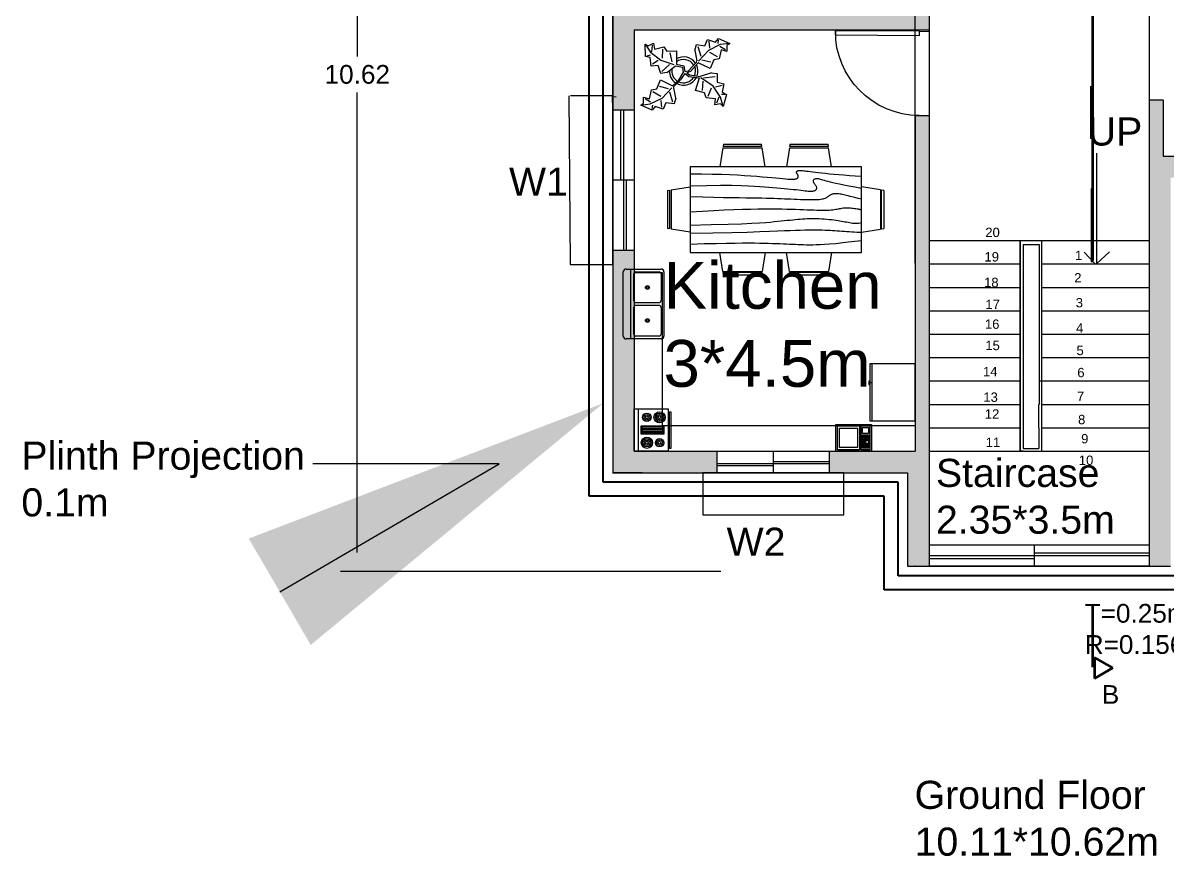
# Model space of a CAD drawing. Header units: metres. Extents: x 1887 to 3798, y 1851 to 3726.
# Drawn here: x 1887.36 to 1899.58, y 1851.13 to 1860.03 of the extents above; entities that cross this region are included whole.
import ezdxf
from ezdxf import colors
from ezdxf.entities.mleader import LeaderData, LeaderLine
from ezdxf.math import Vec2, Vec3

# ---------------------------------------------------------------- set-up
doc = ezdxf.new("R2010")
doc.units = ezdxf.units.M
doc.header["$LTSCALE"] = 0.6
doc.linetypes.add('HIDDENX2', pattern=[19.05, 12.7, -6.35])
doc.layers.get('0').update_dxf_attribs({"color": 252})
doc.layers.get('defpoints').update_dxf_attribs({"color": 9})
doc.layers.add('chajja', color=3, linetype='Continuous')
doc.layers.add('furniture', color=1, linetype='Continuous')
for name, color, linetype, plot in [('dim', 21, 'Continuous', False), ('door', 4, 'Continuous', False), ('hatch', 255, 'Continuous', False), ('stairs', 80, 'Continuous', False), ('text', 2, 'Continuous', False), ('wall', 7, 'Continuous', False), ('window', 240, 'Continuous', False)]:
    doc.layers.add(name, color=color, linetype=linetype, plot=plot)
doc.styles.get("Standard").update_dxf_attribs({"font": 'arial.ttf'})
doc.dimstyles.get("Standard").update_dxf_attribs({"dimtxt": 0.2, "dimasz": 0.2, "dimexe": 0.18, "dimexo": 0.0625, "dimgap": 0.09, "dimtad": 0, "dimtih": 1, "dimtoh": 1, "dimdsep": 46, "dimtxsty": 'Standard', "dimcen": 0.09, "dimadec": 0, "dimazin": 0, "dimtfac": 1, "dimtofl": 0, "dimtmove": 0, "dimatfit": 3, "dimfxl": 1, "dimtolj": 1, "dimtzin": 0, "dimarcsym": 0})

# ---------------------------------------------------------------- blocks, each defined once
blk = doc.blocks.new('*U3')
for p, q in [((0, 0), (0, -100)), ((900, 0), (900, -100))]:
    blk.add_line(p, q)
blk.add_lwpolyline([(0, 0), (0, 900), (43.75, 900), (43.75, 0)], close=True)
blk.add_arc((0, 0), 900, 0, 90)
blk = doc.blocks.new('window1.2m')
at = {"layer": 'window'}
for p, q in [((-0.6, 0.202), (-0.6, -0.028)), ((0, 0.202), (0, -0.028)), ((0.6, 0.202), (0.6, -0.028)), ((-0.6, 0.075), (0.6, 0.075)), ((-0.6, 0.055), (0, 0.055)), ((0, 0.095), (0.6, 0.095))]:
    blk.add_line(p, q, dxfattribs=at)
blk = doc.blocks.new('window1.5m')
at = {"layer": 'window'}
for p, q in [((-0.115, 0.75), (0.115, 0.75)), ((-0.03, 0.75), (-0.03, 0)), ((0, 0.75), (0, -0.75)), ((-0.115, 0), (0.115, 0)), ((0.03, 0), (0.03, -0.75)), ((-0.115, -0.75), (0.115, -0.75))]:
    blk.add_line(p, q, dxfattribs=at)
blk = doc.blocks.new('*D9')
at = {"layer": 'defpoints', "color": 0, "linetype": 'HIDDENX2', "transparency": 16777216}
for p in [(1890.931, 1864.783), (1894.081, 1864.783), (1894.876, 1854.168)]:
    blk.add_point(p, dxfattribs=at)
at = {"layer": 'dim', "color": 0, "linetype": 'HIDDENX2', "lineweight": -2, "transparency": 16777216}
for p, q in [((1894.019, 1864.783), (1890.751, 1864.783)), ((1890.931, 1864.583), (1890.931, 1859.668)), ((1890.931, 1854.368), (1890.931, 1859.284)), ((1894.813, 1854.168), (1890.751, 1854.168))]:
    blk.add_line(p, q, dxfattribs=at)
at = {"layer": 'dim', "color": 0, "linetype": 'HIDDENX2', "transparency": 16777216}
for points in [[(1890.898, 1864.583), (1890.965, 1864.583), (1890.931, 1864.783)], [(1890.898, 1854.368), (1890.965, 1854.368), (1890.931, 1854.168)]]:
    blk.add_solid(points, dxfattribs=at)
at = {"layer": 'dim', "color": 0, "linetype": 'HIDDENX2', "transparency": 16777216, "insert": (1890.931, 1859.476), "char_height": 0.2, "attachment_point": 5}
blk.add_mtext('\\A1;10.62', dxfattribs=at)
blk = doc.blocks.new('Refrigerator-2 door - 36 in top')
for p, q in [((0, -26.999999), (36, -26.999999)), ((11, -27.999999), (11, -28.999999)), ((12, -26.999999), (12, -28.999999)), ((13, -28.999999), (13, -27.999999)), ((11, -28.999999), (13, -28.999999))]:
    blk.add_line(p, q)
blk.add_lwpolyline([(0, -27.999999), (0, 0), (36, 0), (36, -27.999999)], close=True)
blk = doc.blocks.new('Sink-double - 36 in top')
for p, q in [((-18, -4), (18, -4)), ((-0.75, -18.5), (-0.75, -6.5)), ((0.75, -6.5), (0.75, -18.5))]:
    blk.add_line(p, q)
for points in [[(-16.5, 0), (16.5, 0)], [(-18, -19.5), (-18, -1.5)], [(-15.5, -5.5), (-1.75, -5.5)], [(1.75, -5.5), (15.5, -5.5)], [(18, -1.5), (18, -19.5)], [(-16.5, -18.5), (-16.5, -6.5)], [(16.5, -6.5), (16.5, -18.5)], [(16.5, -21), (-16.5, -21)], [(-1.75, -19.5), (-15.5, -19.5)], [(15.5, -19.5), (1.75, -19.5)]]:
    blk.add_lwpolyline(points)
for centre, radius in [((-8.5, -12.5), 1), ((8.5, -12.5), 1), ((-8.5, -12.5), 0.5), ((8.5, -12.5), 0.5)]:
    blk.add_circle(centre, radius)
for centre, radius, start, end in [((-16.5, -1.5), 1.5, 90, 180), ((16.5, -1.5), 1.5, 0, 90), ((-15.5, -6.5), 1, 90, 180), ((-1.75, -6.5), 1, 0, 90), ((1.75, -6.5), 1, 90, 180), ((15.5, -6.5), 1, 0, 90), ((-16.5, -19.5), 1.5, 180, 270), ((-15.5, -18.5), 1, 180, 270), ((-1.75, -18.5), 1, 270, 0), ((1.75, -18.5), 1, 180, 270), ((15.5, -18.5), 1, 270, 0), ((16.5, -19.5), 1.5, 270, 0)]:
    blk.add_arc(centre, radius, start, end)
blk = doc.blocks.new('Microwave')
for p, q in [((18, 10), (22, 10)), ((22, 9), (18, 9)), ((18, 8), (22, 8)), ((19, 7), (19, 11)), ((20, 11), (20, 7)), ((21, 7), (21, 11)), ((22, 7), (18, 7)), ((20, 6), (18, 6)), ((19, 6), (19, 7)), ((20, 7), (20, 6))]:
    blk.add_line(p, q)
for points in [[(0, 0), (0, 18), (24, 18), (24, 0)], [(1, 1), (1, 17), (16, 17), (16, 1)], [(2.5, 2.5), (2.5, 15.5), (14.5, 15.5), (14.5, 2.5)], [(17, 1), (17, 17), (23, 17), (23, 1)], [(18, 12), (18, 16), (22, 16), (22, 12)], [(18, 2), (18, 11), (22, 11), (22, 2)], [(18.5, 4.5), (18.5, 5.5), (21.5, 5.5), (21.5, 4.5)], [(18.5, 3), (18.5, 4), (21.5, 4), (21.5, 3)]]:
    blk.add_lwpolyline(points, close=True)
blk = doc.blocks.new('Range-Oven - 30 in top')
for p, q in [((0, -3), (30, -3)), ((12, -6), (18, -6)), ((13, -20), (13, -6)), ((14, -6), (14, -20)), ((15, -20), (15, -6)), ((16, -6), (16, -20)), ((17, -20), (17, -6)), ((6, -24), (6, -25)), ((8, -25), (8, -24)), ((18, -20), (12, -20)), ((22, -25), (22, -24)), ((24, -24), (24, -25))]:
    blk.add_line(p, q)
for points in [[(0, -24), (0, 0), (30, 0), (30, -24)], [(12, -21), (12, -5), (18, -5), (18, -21)], [(2, -26), (2, -25), (28, -25), (28, -26)]]:
    blk.add_lwpolyline(points, close=True)
for centre, radius in [((6, -9), 4), ((6, -9), 3), ((6, -9), 2), ((6, -9), 1), ((24, -9), 3), ((24, -9), 2), ((24, -9), 1), ((6, -18), 3), ((6, -18), 2), ((24, -18), 4), ((24, -18), 3), ((24, -18), 2), ((6, -18), 1), ((24, -18), 1)]:
    blk.add_circle(centre, radius)
blk = doc.blocks.new('Dining Set - 36 x 72 in.')
at = {"linetype": 'Continuous'}
for p, q in [((-22.2343, 26.00059), (-23.4847, 17.99762)), ((-22.2304, 26), (-5.7608, 26)), ((-22, 27.5), (-22.1562, 26.50042)), ((-5.8416, 26.5), (-22.1534, 26.5)), ((-22, 27.5), (-6, 27.5)), ((-5.8437, 26.49966), (-6, 27.5)), ((-4.5152, 17.99762), (-5.7655, 25.99926)), ((5.7657, 26.00059), (4.5153, 17.99762)), ((5.7696, 26), (22.2392, 26)), ((6, 27.5), (5.8438, 26.50042)), ((22.1584, 26.5), (5.8466, 26.5)), ((6, 27.5), (22, 27.5)), ((22.1563, 26.49966), (22, 27.5)), ((23.4848, 17.99762), (22.2345, 25.99926)), ((36, 18), (-36, 18)), ((-36, 18), (-36, -18)), ((36, -18), (36, 18)), ((-45.5, 8), (-44.5004, 8.15617)), ((-45.5, 8), (-45.5, -8)), ((-44.5, -8.15843), (-44.5, 8.15338)), ((-44.0006, 8.23428), (-35.9976, 9.48474)), ((-44, 8.23041), (-44, -8.23915)), ((44.0006, 8.23428), (35.9976, 9.48474)), ((44, 8.23041), (44, -8.23915)), ((44.5, -8.15843), (44.5, 8.15338)), ((45.5, 8), (44.5005, 8.15617)), ((45.5, 8), (45.5, -8)), ((-44.4997, -8.15631), (-45.5, -8)), ((-35.9976, -9.48476), (-43.9993, -8.2345)), ((35.9976, -9.48476), (43.9993, -8.2345)), ((44.4997, -8.15631), (45.5, -8)), ((-36, -18), (36, -18)), ((-22.2343, -26.0006), (-23.4847, -17.99762)), ((-4.5152, -17.99762), (-5.7655, -25.99928)), ((5.7657, -26.0006), (4.5153, -17.99762)), ((23.4848, -17.99762), (22.2345, -25.99928)), ((-22.2304, -26), (-5.7608, -26)), ((-22, -27.5), (-22.1562, -26.50044)), ((-5.8416, -26.5), (-22.1534, -26.5)), ((-22, -27.5), (-6, -27.5)), ((-5.8437, -26.49967), (-6, -27.5)), ((5.7696, -26), (22.2392, -26)), ((6, -27.5), (5.8438, -26.50044)), ((22.1584, -26.5), (5.8466, -26.5)), ((6, -27.5), (22, -27.5)), ((22.1563, -26.49967), (22, -27.5))]:
    blk.add_line(p, q, dxfattribs=at)
for points in [[(-36, 15), (-31.1772, 14.97754), (-26.8079, 14.91406), (-22.8538, 14.81543), (-19.276, 14.6875), (-16.0362, 14.53613), (-13.0957, 14.36718), (-10.4159, 14.18652), (-7.9583, 14), (-5.6904, 13.81315), (-3.6035, 13.63021), (-1.6954, 13.45508), (0.0365, 13.29166), (1.5945, 13.14388), (2.9811, 13.01562), (4.1988, 12.9108), (5.25, 12.83333), (6.1393, 12.78613), (6.8802, 12.76823), (7.4883, 12.77767), (7.9792, 12.8125), (8.3685, 12.87077), (8.6719, 12.95052), (8.9049, 13.0498), (9.0833, 13.16666), (9.2205, 13.29899), (9.3216, 13.44401), (9.3895, 13.59879), (9.4271, 13.76041), (9.4373, 13.92594), (9.4232, 14.09245), (9.3875, 14.257), (9.3333, 14.41666), (9.2638, 14.56917), (9.1836, 14.71484), (9.0975, 14.85465), (9.0104, 14.98958), (8.9272, 15.1206), (8.8529, 15.2487), (8.7922, 15.37483), (8.75, 15.5), (8.7305, 15.62467), (8.7344, 15.74739), (8.7617, 15.86621), (8.8125, 15.97916), (8.8867, 16.08431), (8.9844, 16.17968), (9.1055, 16.26334), (9.25, 16.33333), (9.4189, 16.38802), (9.6172, 16.42708), (9.8506, 16.45052), (10.125, 16.45833), (10.4463, 16.45052), (10.8203, 16.42708), (11.2529, 16.38802), (11.75, 16.33333), (12.3184, 16.26318), (12.9694, 16.17838), (13.7151, 16.07991), (14.5677, 15.96875), (15.5395, 15.84586), (16.6426, 15.71224), (17.8893, 15.56884), (19.2917, 15.41666), (20.859, 15.25667), (22.5879, 15.08984), (24.4721, 14.91715), (26.5052, 14.73958), (28.6809, 14.5581), (30.9929, 14.3737), (33.4347, 14.18733), (36, 14)], [(-36, 10), (-28.9766, 10.14274), (-23.1725, 10.20442), (-18.4241, 10.19775), (-14.5677, 10.13541), (-11.4399, 10.03011), (-8.877, 9.89453), (-6.7154, 9.74137), (-4.7917, 9.58333), (-2.9698, 9.43082), (-1.2246, 9.28515), (0.4415, 9.14534), (2.026, 9.01041), (3.5266, 8.87939), (4.9408, 8.7513), (6.266, 8.62516), (7.5, 8.5), (8.6411, 8.37549), (9.6914, 8.2539), (10.6538, 8.13818), (11.5312, 8.03125), (12.3267, 7.93603), (13.043, 7.85547), (13.6831, 7.79248), (14.25, 7.75), (14.7471, 7.7303), (15.1797, 7.73307), (15.5537, 7.75732), (15.875, 7.80208), (16.1494, 7.86637), (16.3828, 7.94922), (16.5811, 8.04964), (16.75, 8.16666), (16.8944, 8.29915), (17.0143, 8.44531), (17.1089, 8.60319), (17.1771, 8.77083), (17.218, 8.94629), (17.2305, 9.1276), (17.2137, 9.31282), (17.1667, 9.5), (17.0895, 9.6875), (16.987, 9.875), (16.8649, 10.0625), (16.7292, 10.25), (16.5856, 10.4375), (16.4401, 10.625), (16.2985, 10.8125), (16.1667, 11), (16.05, 11.18733), (15.9518, 11.3737), (15.8752, 11.5581), (15.8229, 11.73958), (15.798, 11.91715), (15.8034, 12.08984), (15.842, 12.25667), (15.9167, 12.41666), (16.0295, 12.56836), (16.1784, 12.70833), (16.3605, 12.83268), (16.5729, 12.9375), (16.8127, 13.01888), (17.0768, 13.07291), (17.3625, 13.0957), (17.6667, 13.08333), (17.9894, 13.03312), (18.3418, 12.94726), (18.7382, 12.82918), (19.1927, 12.68229), (19.7195, 12.51001), (20.3327, 12.31575), (21.0465, 12.10294), (21.875, 11.875), (22.8357, 11.63354), (23.959, 11.37304), (25.2786, 11.08618), (26.8282, 10.76562), (28.6414, 10.40405), (30.752, 9.99414), (33.1936, 9.52856), (36, 9)], [(-36, 5.5), (-30.7157, 5.3348), (-26.069, 5.20963), (-21.9946, 5.11767), (-18.4271, 5.05208), (-15.3009, 5.00602), (-12.5508, 4.97265), (-10.1112, 4.94515), (-7.9167, 4.91666), (-5.909, 4.88167), (-4.0586, 4.83984), (-2.3429, 4.79215), (-0.7396, 4.73958), (0.7739, 4.6831), (2.22, 4.6237), (3.6213, 4.56233), (5, 4.5), (6.373, 4.43782), (7.7344, 4.3776), (9.0723, 4.32129), (10.375, 4.27083), (11.6309, 4.22819), (12.8281, 4.19531), (13.9551, 4.17415), (15, 4.16666), (15.954, 4.17448), (16.819, 4.19791), (17.6001, 4.23698), (18.3021, 4.29166), (18.9299, 4.36198), (19.4883, 4.44791), (19.9823, 4.54948), (20.4167, 4.66666), (20.7969, 4.79899), (21.1302, 4.94401), (21.4245, 5.09879), (21.6875, 5.26041), (21.9271, 5.42594), (22.1511, 5.59245), (22.3672, 5.757), (22.5834, 5.91666), (22.8065, 6.06868), (23.0404, 6.21093), (23.2879, 6.34147), (23.5521, 6.45833), (23.8358, 6.55957), (24.142, 6.64323), (24.4735, 6.70735), (24.8334, 6.75), (25.2235, 6.76969), (25.642, 6.76692), (26.0858, 6.74267), (26.5521, 6.69791), (27.0379, 6.63362), (27.5404, 6.55078), (28.0565, 6.45036), (28.5834, 6.33333), (29.1242, 6.19987), (29.7071, 6.04687), (30.3661, 5.87044), (31.1354, 5.66666), (32.0493, 5.43164), (33.142, 5.16146), (34.4475, 4.85221), (36, 4.5)], [(-36, -1), (-30.7915, -0.6591), (-26.0195, -0.38216), (-21.6519, -0.16284), (-17.6563, 0.00521), (-14.0005, 0.12833), (-10.6523, 0.21289), (-7.5796, 0.26522), (-4.75, 0.29166), (-2.134, 0.29793), (0.2878, 0.28711), (2.5317, 0.26163), (4.6146, 0.22396), (6.5529, 0.17651), (8.3633, 0.12174), (10.0623, 0.06209), (11.6667, 0), (13.1899, -0.06201), (14.6341, -0.1211), (15.9982, -0.17432), (17.2813, -0.21875), (18.4823, -0.25147), (19.6003, -0.26953), (20.6343, -0.27002), (21.5834, -0.25), (22.4481, -0.20768), (23.2357, -0.14584), (23.9549, -0.06836), (24.6146, 0.02083), (25.2235, 0.11784), (25.7904, 0.21875), (26.3241, 0.31966), (26.8334, 0.41666), (27.3265, 0.50618), (27.8099, 0.58593), (28.2894, 0.65397), (28.7709, 0.70833), (29.2601, 0.74707), (29.763, 0.76823), (30.2855, 0.76985), (30.8334, 0.75), (31.4088, 0.70784), (31.9994, 0.64713), (32.589, 0.57275), (33.1615, 0.48958), (33.7008, 0.4025), (34.1908, 0.3164), (34.6153, 0.23616), (34.9584, 0.16666), (35.2099, 0.11165), (35.3848, 0.07031), (35.504, 0.04069), (35.5886, 0.02083), (35.6594, 0.00879), (35.7377, 0.0026), (35.8442, 0.00032), (36, 0)], [(-36, -6.5), (-27.1843, -6.31267), (-20.084, -6.1263), (-14.469, -5.9419), (-10.1094, -5.76042), (-6.7752, -5.58285), (-4.2363, -5.41016), (-2.2629, -5.24333), (-0.625, -5.08334), (0.8708, -4.93099), (2.2715, -4.78646), (3.5872, -4.64974), (4.8281, -4.52084), (6.0046, -4.39974), (7.127, -4.28646), (8.2053, -4.18099), (9.25, -4.08334), (10.2705, -3.99382), (11.2734, -3.91407), (12.2647, -3.84603), (13.25, -3.79167), (14.2354, -3.75293), (15.2266, -3.73177), (16.2295, -3.73015), (17.25, -3.75), (18.2912, -3.79248), (19.3451, -3.85547), (20.4009, -3.93604), (21.4479, -4.03125), (22.4754, -4.13819), (23.4727, -4.25391), (24.4289, -4.37549), (25.3334, -4.5), (26.1785, -4.62492), (26.9694, -4.74935), (27.7145, -4.87281), (28.4219, -4.99479), (29.1, -5.11483), (29.7572, -5.23242), (30.4016, -5.34709), (31.0417, -5.45834), (31.6837, -5.56437), (32.3262, -5.65821), (32.9658, -5.73153), (33.599, -5.77604), (34.2224, -5.78345), (34.8327, -5.74545), (35.4264, -5.65373), (36, -5.5)], [(-36, -10), (-26.4022, -9.81299), (-18.4675, -9.62891), (-11.9839, -9.45069), (-6.7396, -9.28125), (-2.5226, -9.12354), (0.8789, -8.98047), (3.6769, -8.85498), (6.0833, -8.75), (8.2767, -8.66765), (10.3021, -8.60677), (12.1712, -8.56543), (13.8958, -8.54167), (15.4876, -8.53353), (16.9583, -8.53907), (18.3197, -8.55632), (19.5834, -8.58334), (20.7616, -8.61841), (21.8685, -8.66081), (22.9188, -8.71004), (23.9271, -8.76563), (24.9081, -8.82707), (25.8763, -8.89388), (26.8465, -8.96558), (27.8334, -9.04167), (28.8474, -9.12118), (29.8828, -9.20117), (30.93, -9.27824), (31.9792, -9.34896), (33.0205, -9.40991), (34.0443, -9.45768), (35.0407, -9.48885), (36, -9.5)], [(-36, -14.5), (-30.0881, -14.33513), (-25.0332, -14.21224), (-20.7312, -14.12647), (-17.0781, -14.07292), (-13.97, -14.04671), (-11.3027, -14.04297), (-8.9724, -14.05681), (-6.875, -14.08334), (-4.9224, -14.11833), (-3.0905, -14.16016), (-1.3709, -14.20785), (0.2448, -14.26042), (1.7647, -14.3169), (3.1973, -14.3763), (4.5507, -14.43767), (5.8333, -14.5), (7.0554, -14.5621), (8.235, -14.62175), (9.3922, -14.67652), (10.5469, -14.72396), (11.7192, -14.76164), (12.929, -14.78711), (14.1965, -14.79794), (15.5417, -14.79167), (16.9933, -14.76424), (18.6152, -14.70508), (20.4804, -14.60197), (22.6615, -14.44271), (25.2312, -14.21509), (28.2624, -13.9069), (31.8277, -13.50594), (36, -13)]]:
    blk.add_lwpolyline(points, dxfattribs=at)
blk = doc.blocks.new('Plant - Rubber or Philodendron')
at = {"linetype": 'Continuous'}
for p, q in [((-16.2005, 11.4774), (-13.9899, 8.1064)), ((-16.2005, 11.4774), (-14.8639, 10.7964)), ((-16.0159, 6.3329), (-16.2005, 11.4774)), ((-14.8639, 10.7964), (-12.6195, 11.8975)), ((-13.3174, 8.325), (-13.0735, 11.0065)), ((-12.6195, 11.8975), (-12.1909, 9.4345)), ((-12.1909, 9.4345), (-8.3829, 10.3)), ((-8.3829, 10.3), (-7.0549, 8.501)), ((4.6914, 8.8812), (5.3859, 11.2828)), ((5.3859, 11.2828), (8.8871, 10.7908)), ((5.9878, 10.4842), (7.1971, 6.3869)), ((8.8871, 10.7908), (9.9809, 13.4933)), ((9.9809, 13.4933), (13.3837, 12.301)), ((15.3859, 11.3055), (10.3916, 8.7942)), ((10.5828, 12.6946), (10.8893, 9.7953)), ((13.3837, 12.301), (14.68, 13.9039)), ((14.5816, 13.2037), (14.3848, 11.8033)), ((14.68, 13.9039), (19.3848, 11.8146)), ((15.2875, 10.6053), (17.5907, 9.2105)), ((19.3848, 11.8146), (15.3859, 11.3055)), ((19.3848, 11.8146), (18.1868, 10.9119)), ((18.1868, 10.9119), (18.1925, 8.4119)), ((-14.0069, 5.8704), (-16.0159, 6.3329)), ((-15.3434, 6.5514), (-13.9984, 6.9884)), ((-13.5868, 2.2894), (-14.0069, 5.8704)), ((-13.9899, 8.1064), (-9.5434, 4.7185)), ((-8.8369, 9.409), (-9.0894, 5.6095)), ((-7.0549, 8.501), (-3.0284, 8.6941)), ((-4.8529, 4.012), (-5.7184, 7.82)), ((-3.0284, 8.6941), (-3.0709, 3.1041)), ((4.6914, 8.8812), (5.5014, 4.4831)), ((10.3916, 8.7942), (6.2847, 4.4028)), ((7.7005, 4.8881), (11.5025, 3.9967)), ((14.2977, 6.1031), (10.9934, 7.9956)), ((12.7005, 4.8994), (11.1089, 1.1958)), ((14.8995, 5.3044), (12.7005, 4.8994)), ((15.7909, 9.1065), (14.8995, 5.3044)), ((18.1925, 8.4119), (15.7909, 9.1065)), ((-10.6784, 2.491), (-13.5868, 2.2894)), ((-13.1329, 3.1804), (-10.6614, 4.727)), ((-9.5858, -0.8715), (-10.6784, 2.491)), ((-9.5434, 4.7185), (-4.1917, 2.9888)), ((-9.1318, 0.0195), (-5.9793, 2.9025)), ((-7.1228, -0.443), (-3.5248, 2.2131)), ((-3.5248, 2.2131), (-3.3011, 2.4355)), ((-3.3011, 2.4355), (-0.5306, 1.7947)), ((-3.0709, 3.1041), (0.0797, 2.3163)), ((-0.5306, 1.7947), (-0.2255, -0.5527)), ((-0.5306, 1.7947), (-0.5306, 1.7947)), ((0.0797, 2.3163), (0.4866, -0.031)), ((0.4866, -0.031), (2.1141, 0.2298)), ((2.1141, 0.2298), (5.4346, 3.9146)), ((6.1032, 3.6844), (2.8262, -0.031)), ((5.4346, 3.9146), (5.5014, 4.4831)), ((11.1089, 1.1958), (6.1032, 3.6844)), ((-11.3237, -7.2629), (-9.7321, -3.5593)), ((-9.7321, -3.5593), (-4.7264, -6.0479)), ((-7.1228, -0.443), (-9.5858, -0.8715)), ((-2.019, -3.6148), (-4.7264, -6.0479)), ((-4.0579, -6.2781), (-0.9375, -3.1608)), ((-2.019, -3.6148), (-0.2255, -0.5527)), ((-0.9375, -3.1608), (0.5883, -0.8135)), ((0.5883, -0.8135), (2.2447, -2.0916)), ((2.8262, -0.031), (1.3003, -0.5527)), ((1.3003, -0.5527), (2.4193, -1.4655)), ((2.2447, -2.0916), (6.7108, -2.6626)), ((2.4193, -1.4655), (6.895, -2.1175)), ((4.943, -7.9659), (6.7108, -2.6626)), ((11.6605, -0.5413), (6.895, -2.1175)), ((12.3677, -6.1981), (7.219, -2.6772)), ((8.125, -4.0768), (7.7715, -7.9659)), ((8.3544, -2.7453), (13.1973, -2.1704)), ((11.6605, -0.5413), (14.1354, -0.8948)), ((14.1354, -0.8948), (14.1354, -4.4304)), ((14.1354, -4.4304), (16.9638, -5.1375)), ((-14.4141, -11.4699), (-13.5228, -7.6679)), ((-13.5228, -7.6679), (-11.3237, -7.2629)), ((-12.921, -8.4665), (-9.6166, -10.359)), ((-6.3237, -7.2516), (-10.1257, -6.3602)), ((-9.0148, -11.1577), (-4.9047, -6.8122)), ((-4.611, -12.8477), (-5.8203, -8.7504)), ((-4.1246, -6.8466), (-4.0579, -6.2781)), ((-3.3146, -11.2447), (-4.1246, -6.8466)), ((8.8321, -9.0266), (4.943, -7.9659)), ((9.5392, -11.1479), (8.8321, -9.0266)), ((10.2463, -10.4408), (11.6605, -6.9053)), ((15.5496, -10.7943), (12.3677, -6.1981)), ((16.2567, -5.8446), (13.4283, -6.5517)), ((16.9638, -5.1375), (16.2567, -8.673)), ((16.2567, -8.673), (18.0245, -9.7337)), ((-18.008, -14.1781), (-16.8101, -13.2754)), ((-18.008, -14.1781), (-14.0091, -13.669)), ((-13.3032, -16.2674), (-18.008, -14.1781)), ((-16.8157, -10.7754), (-14.4141, -11.4699)), ((-16.8101, -13.2754), (-16.8157, -10.7754)), ((-13.9107, -12.9688), (-16.2139, -11.574)), ((-14.0091, -13.669), (-9.0148, -11.1577)), ((-13.2048, -15.5672), (-13.008, -14.1668)), ((-9.206, -15.0581), (-9.5126, -12.1588)), ((-7.5103, -13.1543), (-8.6042, -15.8568)), ((-4.0092, -13.6463), (-7.5103, -13.1543)), ((-3.3146, -11.2447), (-4.0092, -13.6463)), ((13.4283, -11.5015), (9.5392, -11.1479)), ((13.0748, -13.9763), (13.4283, -11.5015)), ((15.5496, -13.6228), (13.0748, -13.9763)), ((14.8425, -10.7943), (13.7819, -13.2692)), ((16.6103, -14.6834), (15.5496, -10.7943)), ((16.6103, -14.6834), (15.5496, -13.6228)), ((17.3174, -9.7337), (15.9032, -9.7337)), ((18.0245, -9.7337), (16.6103, -14.6834)), ((-12.0069, -14.6645), (-13.3032, -16.2674)), ((-8.6042, -15.8568), (-12.0069, -14.6645))]:
    blk.add_line(p, q, dxfattribs=at)
for centre, radius, start, end in [((0, 0), 6.1275, 34.37569, 120.1028), ((-0.0601, -0.2075), 5.2461, 33.82192, 124.9414), ((0.0308, 0.1664), 6, 178.6147, 235.1169), ((0.0308, 0.1664), 5, 168.1647, 238.6725), ((-0.2664, 0.1682), 5.2775, 338.4094, 20.03007), ((-0.098, 0.1364), 6.1288, 341.2017, 26.09184), ((-0.0234, 0.3825), 6.1492, 242.5812, 331.2714), ((-0.1102, 0.4886), 5.2883, 247.3711, 327.472)]:
    blk.add_arc(centre, radius, start, end, dxfattribs=at)

msp = doc.modelspace()

# ---------------------------------------------------------------- hatches: boundary and pattern name
at = {"layer": 'hatch', "linetype": 'HIDDENX2', "lineweight": 30}
h = msp.add_hatch(color=256, dxfattribs=at)
h.dxf.hatch_style = 1
h.paths.add_polyline_path([(1894.773, 1855.452), (1893.889, 1855.452), (1893.889, 1857.599), (1893.659, 1857.599), (1893.659, 1855.222), (1894.773, 1855.222)])
h.paths.add_polyline_path([(1903.769, 1859.079), (1903.762, 1859.08), (1903.764, 1859.22), (1903.539, 1859.22), (1903.539, 1858.602), (1900.564, 1858.602), (1900.564, 1858.496), (1900.564, 1858.375), (1903.539, 1858.375), (1903.769, 1858.375)])
h.paths.add_polyline_path([(1893.889, 1861.824), (1893.659, 1861.824), (1893.659, 1859.249), (1893.662, 1859.249), (1893.662, 1859.239), (1893.659, 1859.239), (1893.659, 1859.099), (1893.889, 1859.099), (1893.889, 1859.952), (1896.889, 1859.952), (1897.039, 1859.952), (1897.039, 1860.103), (1896.028, 1860.103), (1893.889, 1860.102)])
h.paths.add_polyline_path([(1893.889, 1864.102), (1893.889, 1864.602), (1894.773, 1864.602), (1894.773, 1864.8), (1893.659, 1864.783), (1893.659, 1863.402), (1893.665, 1863.402), (1893.665, 1863.324), (1893.889, 1863.324)])
h.paths.add_polyline_path([(1897.039, 1864.832), (1896.889, 1864.832), (1895.973, 1864.818), (1895.973, 1864.602), (1896.889, 1864.602), (1896.889, 1861.002, -0.010708), (1896.928, 1861.003), (1897.039, 1861.003), (1897.039, 1864.102), (1897.298, 1864.102), (1897.298, 1864.332), (1897.039, 1864.332)])
h.paths.add_polyline_path([(1898.509, 1864.332), (1897.898, 1864.332), (1897.898, 1864.102), (1898.239, 1864.102), (1898.239, 1863.252), (1898.239, 1863.14), (1898.239, 1863.117), (1898.239, 1863.102), (1898.239, 1862.914), (1898.26, 1862.914), (1898.389, 1862.914), (1898.389, 1863.102), (1898.428, 1863.102), (1898.428, 1863.252), (1898.389, 1863.252), (1898.389, 1864.102), (1898.509, 1864.102)])
h.paths.add_polyline_path([(1903.769, 1864.832), (1899.389, 1864.832), (1899.389, 1864.332), (1899.109, 1864.332), (1899.109, 1864.102), (1899.389, 1864.102), (1899.389, 1860.402), (1899.539, 1860.402), (1899.539, 1864.602), (1903.539, 1864.602), (1903.539, 1864.453), (1903.736, 1864.453), (1903.736, 1864.565), (1903.769, 1864.565)])
h.paths.add_polyline_path([(1903.769, 1862.953), (1903.539, 1862.953), (1903.539, 1860.72), (1903.769, 1860.72)], flags=17)
h.paths.add_polyline_path([(1897.017, 1863.303), (1898.338, 1863.303), (1898.338, 1864.049), (1897.017, 1864.049)], flags=9)
h = msp.add_hatch(color=256, dxfattribs=at)
h.dxf.hatch_style = 1
h.paths.add_polyline_path([(1899.619, 1858.375), (1899.664, 1858.375), (1899.664, 1858.496), (1899.664, 1858.602), (1899.539, 1858.602), (1899.539, 1859.202), (1899.389, 1859.202), (1899.389, 1854.452), (1899.389, 1854.222), (1899.619, 1854.222), (1899.619, 1855.372)])
h.paths.add_polyline_path([(1897.039, 1854.452), (1897.039, 1859.036), (1896.932, 1859.037, -0.011907), (1896.889, 1859.038), (1896.889, 1855.452), (1895.973, 1855.452), (1895.973, 1855.222), (1896.808, 1855.222), (1896.809, 1855.222), (1896.809, 1854.452), (1896.809, 1854.222), (1896.889, 1854.222), (1897.039, 1854.222)])

# ---------------------------------------------------------------- linework, layer by layer
at = {"linetype": 'HIDDENX2', "lineweight": 30}
for p, q in [((1896.888, 1865.082), (1896.888, 1855.452)), ((1899.389, 1865.082), (1899.389, 1854.222)), ((1893.659, 1865.033), (1893.659, 1857.446)), ((1896.888, 1854.222), (1896.888, 1854.222))]:
    msp.add_line(p, q, dxfattribs=at)
for p, q in [((1893.659, 1864.832), (1893.659, 1855.222)), ((1897.039, 1864.102), (1897.039, 1854.452)), ((1893.889, 1859.952), (1896.889, 1859.952)), ((1893.889, 1859.952), (1893.889, 1855.452)), ((1899.389, 1859.202), (1899.389, 1854.452)), ((1899.539, 1859.202), (1899.539, 1858.602)), ((1896.889, 1859.038), (1896.889, 1855.452)), ((1899.539, 1858.602), (1899.708, 1858.602)), ((1897.039, 1856.202), (1898.012, 1856.202)), ((1898.212, 1856.202), (1899.389, 1856.202)), ((1893.889, 1855.452), (1896.889, 1855.452)), ((1893.973, 1855.222), (1893.658, 1855.222)), ((1893.658, 1855.222), (1896.808, 1855.222)), ((1893.889, 1855.222), (1896.809, 1855.222)), ((1896.808, 1855.222), (1896.809, 1855.222)), ((1896.809, 1855.222), (1896.809, 1854.452)), ((1896.809, 1854.612), (1896.809, 1854.222)), ((1897.039, 1854.452), (1899.389, 1854.452)), ((1896.809, 1854.222), (1896.889, 1854.222)), ((1896.889, 1854.222), (1899.539, 1854.222)), ((1896.889, 1854.222), (1896.889, 1854.222)), ((1899.539, 1854.222), (1899.619, 1854.222))]:
    msp.add_line(p, q)
at = {"color": 3}
for p, q in [((1898.212, 1857.452), (1898.214, 1857.452)), ((1898.238, 1857.452), (1899.389, 1857.452)), ((1898.212, 1857.202), (1898.214, 1857.202)), ((1898.238, 1857.202), (1899.389, 1857.202)), ((1898.212, 1856.952), (1898.214, 1856.952)), ((1898.238, 1856.952), (1899.389, 1856.952)), ((1898.212, 1856.702), (1898.213, 1856.702)), ((1898.238, 1856.702), (1899.389, 1856.702)), ((1898.212, 1856.452), (1898.213, 1856.452)), ((1898.238, 1856.452), (1899.389, 1856.452)), ((1898.212, 1856.202), (1898.213, 1856.202)), ((1898.238, 1856.202), (1899.389, 1856.202)), ((1898.212, 1855.952), (1898.213, 1855.952)), ((1898.238, 1855.952), (1899.389, 1855.952)), ((1898.212, 1855.702), (1898.212, 1855.702)), ((1898.238, 1855.702), (1899.389, 1855.702))]:
    msp.add_line(p, q, dxfattribs=at)
at = {"color": 5, "linetype": 'HIDDENX2', "lineweight": 40}
msp.add_lwpolyline([(1899.139, 1865.082), (1904.019, 1865.082), (1904.019, 1855.122), (1899.869, 1855.122), (1899.869, 1853.972), (1896.56, 1853.972), (1896.558, 1854.972), (1893.409, 1854.972), (1893.409, 1865.029), (1896.887, 1865.082), (1897.289, 1865.082), (1897.289, 1864.582), (1899.139, 1864.582)], close=True, dxfattribs=at)
at = {"layer": 'chajja', "linetype": 'HIDDENX2'}
msp.add_line((1893.659, 1859.239), (1893.697, 1859.238), dxfattribs=at)
for points in [[(1893.189, 1859.246), (1893.204, 1857.446), (1893.659, 1857.446), (1893.659, 1857.599)], [(1893.659, 1859.099), (1893.658, 1859.249), (1893.208, 1859.246)], [(1893.662, 1859.239), (1893.662, 1859.249), (1893.659, 1859.249)]]:
    msp.add_lwpolyline(points, dxfattribs=at)
at = {"layer": 'hatch', "linetype": 'HIDDENX2', "lineweight": 30}
for p, q in [((1896.889, 1859.952), (1897.039, 1859.952)), ((1896.938, 1859.937), (1897.038, 1859.936)), ((1899.539, 1859.202), (1899.389, 1859.202)), ((1899.539, 1859.202), (1899.543, 1859.203)), ((1896.889, 1859.038), (1897.039, 1859.038))]:
    msp.add_line(p, q, dxfattribs=at)
at = {"layer": 'hatch'}
for p, q in [((1893.889, 1857.359), (1894.189, 1857.359)), ((1894.189, 1857.359), (1894.189, 1855.726)), ((1894.189, 1855.726), (1896.888, 1855.726))]:
    msp.add_line(p, q, dxfattribs=at)
at = {"layer": 'stairs'}
for p, q in [((1897.039, 1857.702), (1899.389, 1857.702)), ((1897.039, 1857.452), (1898.012, 1857.452)), ((1897.039, 1857.202), (1898.012, 1857.202)), ((1897.039, 1856.952), (1898.012, 1856.952)), ((1897.039, 1856.702), (1898.012, 1856.702)), ((1897.039, 1856.452), (1898.012, 1856.452)), ((1897.039, 1856.202), (1898.012, 1856.202)), ((1897.039, 1855.952), (1898.012, 1855.952)), ((1897.039, 1855.702), (1898.012, 1855.702)), ((1897.039, 1855.452), (1898.012, 1855.452))]:
    msp.add_line(p, q, dxfattribs=at)
at = {"layer": 'stairs', "linetype": 'HIDDENX2'}
for p, q in [((1898.214, 1857.661), (1898.213, 1855.952)), ((1898.012, 1855.452), (1898.212, 1855.452)), ((1898.042, 1855.479), (1898.212, 1855.479))]:
    msp.add_line(p, q, dxfattribs=at)
msp.add_lwpolyline([(1898.042, 1857.661), (1898.042, 1855.479)], dxfattribs=at)
at = {"layer": 'text', "linetype": 'HIDDENX2', "lineweight": 30}
for p, q in [((1898.826, 1858.637), (1898.826, 1857.452)), ((1898.814, 1857.452), (1898.694, 1857.578)), ((1898.826, 1857.452), (1898.967, 1857.581))]:
    msp.add_line(p, q, dxfattribs=at)
at = {"layer": 'wall', "color": 1, "linetype": 'HIDDENX2', "lineweight": 90}
for p, q in [((1898.784, 1865.107), (1898.784, 1853.146)), ((1898.773, 1858.789), (1898.773, 1859.351)), ((1898.781, 1857.47), (1898.781, 1858.257))]:
    msp.add_line(p, q, dxfattribs=at)
at = {"layer": 'wall', "linetype": 'HIDDENX2'}
for p, q in [((1898.012, 1857.702), (1898.012, 1855.452)), ((1898.042, 1857.661), (1898.214, 1857.661)), ((1898.238, 1857.702), (1898.238, 1855.452)), ((1898.212, 1855.702), (1898.212, 1855.952)), ((1898.212, 1855.702), (1898.212, 1855.479))]:
    msp.add_line(p, q, dxfattribs=at)
at = {"layer": 'wall'}
msp.add_line((1898.212, 1855.452), (1899.389, 1855.452), dxfattribs=at)
at = {"layer": 'wall', "linetype": 'HIDDENX2', "lineweight": 30}
for p, q in [((1897.039, 1854.452), (1897.039, 1854.222)), ((1898.162, 1854.452), (1898.162, 1854.222)), ((1899.389, 1854.452), (1899.389, 1854.222)), ((1897.039, 1854.337), (1899.389, 1854.337)), ((1898.162, 1854.367), (1899.389, 1854.367)), ((1897.039, 1854.307), (1898.162, 1854.307))]:
    msp.add_line(p, q, dxfattribs=at)
at = {"layer": 'wall', "linetype": 'HIDDENX2', "lineweight": 40}
msp.add_lwpolyline([(1899.719, 1855.272), (1899.719, 1854.122), (1896.709, 1854.122), (1896.708, 1855.122), (1893.559, 1855.122), (1893.559, 1864.882), (1896.889, 1864.932), (1897.139, 1864.932), (1897.139, 1864.432), (1899.289, 1864.432), (1899.289, 1864.932), (1903.869, 1864.932), (1903.869, 1858.275)], dxfattribs=at)
at = {"layer": 'wall', "linetype": 'HIDDENX2', "lineweight": 30}
for points in [[(1893.659, 1857.446), (1893.659, 1864.783), (1896.889, 1864.832), (1897.039, 1864.832), (1897.039, 1864.332), (1899.389, 1864.332), (1899.389, 1864.832)], [(1896.127, 1855.222), (1894.622, 1855.222)], [(1896.809, 1854.222), (1896.809, 1854.222)], [(1896.889, 1854.222), (1896.888, 1854.222)], [(1899.389, 1854.222), (1897.039, 1854.222)]]:
    msp.add_lwpolyline(points, dxfattribs=at)
at = {"layer": 'wall', "linetype": 'HIDDENX2'}
for points in [[(1898.042, 1855.452), (1898.012, 1855.452), (1898.012, 1857.702), (1898.042, 1857.702)], [(1894.773, 1855.217), (1894.622, 1855.222), (1894.622, 1854.771), (1896.127, 1854.771), (1896.127, 1855.222), (1895.973, 1855.222)]]:
    msp.add_lwpolyline(points, dxfattribs=at)
at = {"layer": 'wall', "color": 1, "linetype": 'HIDDENX2', "lineweight": 90}
msp.add_lwpolyline([(1899, 1853.136), (1898.804, 1853.249), (1898.804, 1853.022)], close=True, dxfattribs=at)
at = {"layer": 'window'}
msp.add_line((1893.659, 1858.349), (1893.659, 1858.349), dxfattribs=at)

# ---------------------------------------------------------------- block references
at = {"layer": 'door', "color": 4, "xscale": -0.001, "yscale": 0.001, "zscale": 0.001, "rotation": 89.61555890614612}
msp.add_blockref('*U3', (1896.938, 1859.937), dxfattribs=at)
at = {"layer": 'furniture'}
for name, p, xscale, yscale, zscale in [('Plant - Rubber or Philodendron', (1894.417, 1859.508), 0.0254, 0.0254, 0.0254), ('Dining Set - 36 x 72 in.', (1895.401, 1858.033), 0.0254, 0.0254, 0.0254), ('Microwave', (1896.043, 1855.452), 0.01584741112013145, 0.01584741112013145, 0.01584741112013145)]:
    msp.add_blockref(name, p, dxfattribs=dict(at, xscale=xscale, yscale=yscale, zscale=zscale))
for name, p, xscale, yscale, zscale, rotation in [('Sink-double - 36 in top', (1893.771, 1857.024), 0.02075855507877901, 0.02075855507877901, 0.02075855507877901, 90), ('Refrigerator-2 door - 36 in top', (1896.888, 1856.387), 0.01703969150545546, 0.01703969150545546, 0.01703969150545546, 270), ('Range-Oven - 30 in top', (1893.889, 1855.452), 0.01506340076551563, 0.01506340076551563, 0.01506340076551563, 90)]:
    msp.add_blockref(name, p, dxfattribs=dict(at, xscale=xscale, yscale=yscale, zscale=zscale, rotation=rotation))
at = {"layer": 'wall'}
msp.add_blockref('window1.2m', (1895.373, 1855.245), dxfattribs=at)
at = {"layer": 'window'}
msp.add_blockref('window1.5m', (1893.774, 1858.349), dxfattribs=at)

# ---------------------------------------------------------------- texts
at = {"layer": 'text', "linetype": 'HIDDENX2', "lineweight": 30, "attachment_point": 1}
for s, width, heights, insert, char_height in [('UP', 0.52883, [0], (1898.734, 1859.017), 0.3), ('20', 0.42585, [0], (1897.639, 1857.839), 0.1), ('19', 0.01646, [0], (1897.63, 1857.578), 0.1), ('1', 0.21813, [0], (1898.597, 1857.593), 0.1), ('18', 0.19343, [0], (1897.626, 1857.304), 0.1), ('2', 0.14404, [0], (1898.589, 1857.354), 0.1), ('17', 0.15228, [0], (1897.64, 1857.07), 0.1), ('3', 0.12758, [0], (1898.605, 1857.088), 0.1), ('16', 0.25517, [0.158], (1897.635, 1856.859), 0.1), ('4', 0.13993, [0], (1898.609, 1856.818), 0.1), ('15', 0.32513, [0], (1897.639, 1856.631), 0.1), ('5', 0.18521, [0], (1898.613, 1856.578), 0.1), ('14', 0.1852, [0], (1897.614, 1856.352), 0.1), ('6', 0.24282, [0], (1898.622, 1856.342), 0.1), ('13', 0.35394, [0], (1897.618, 1856.079), 0.1), ('7', 0.32925, [0], (1898.618, 1856.088), 0.1), ('12', 0.24693, [0], (1897.634, 1855.899), 0.1), ('8', 0.20578, [0], (1898.63, 1855.84), 0.1), ('Plinth Projection\\P0.1m', 3.56166, [1.005], (1887.343, 1855.555), 0.3), ('11', 0.15639, [0], (1897.643, 1855.596), 0.1), ('9', 0.27986, [0], (1898.663, 1855.635), 0.1), ('10', 0.26751, [0], (1898.638, 1855.405), 0.1), ('Ground Floor 10.11*10.62m\\P ', 3.84591, [0], (1896.884, 1851.931), 0.3)]:
    msp.add_mtext_dynamic_manual_height_columns(s, width=width, gutter_width=12.5, heights=heights, dxfattribs=dict(at, insert=insert, char_height=char_height))
at = {"layer": 'text', "linetype": 'HIDDENX2', "attachment_point": 1}
for s, width, insert, char_height in [('W1', 0.43532, (1892.552, 1858.481), 0.3), ('Kitchen\\P3*4.5m', 1.10751, (1894.202, 1857.473), 0.5), ('Staircase\\P2.35*3.5m', 0.95647, (1897.112, 1855.37), 0.3), ('W2 ', 24.83336, (1894.876, 1854.635), 0.3), ('T=0.25m\\PR=0.156m', 2.51961, (1898.701, 1853.82), 0.2)]:
    msp.add_mtext_dynamic_manual_height_columns(s, width=width, gutter_width=12.5, heights=[0], dxfattribs=dict(at, insert=insert, char_height=char_height))
at = {"layer": 'wall', "color": 1, "linetype": 'HIDDENX2', "lineweight": 90, "insert": (1898.884, 1852.953), "char_height": 0.2, "attachment_point": 1}
msp.add_mtext_dynamic_manual_height_columns('{\\C2;B}', width=1.32473, gutter_width=12.5, heights=[0], dxfattribs=at)

# ---------------------------------------------------------------- dimensions: what is measured, and where the dimension line sits
at = {"layer": 'dim', "linetype": 'HIDDENX2'}
dim = msp.add_linear_dim(base=(1890.93145, 1864.78314), p1=(1894.87592, 1854.16811), p2=(1894.08145, 1864.78314), angle=270, dimstyle='Standard', dxfattribs=at)
dim.commit()
dim.dimension.update_dxf_attribs({"geometry": '*D9', "text_midpoint": (1890.93145, 1859.47562)})

# ---------------------------------------------------------------- leaders
at = {"layer": 'text', "linetype": 'HIDDENX2', "lineweight": 30}
ml = msp.add_multileader_mtext('Standard', dxfattribs=at)
ml.set_content('', color=256)
ml.set_leader_properties()
ml.build(insert=Vec2(0, 0))
ctx = ml.context
ctx.base_point, ctx.plane_origin = Vec3(1886.455, 1855.315), Vec3(1893.559, 1855.964)
ctx.text_align_type = 2
notes = []
notes.append((ctx, [(0, (1, 1, 0), (1892.445, 1855.315), (-1, 0), 1.99, [(0, [(1893.559, 1855.964)], 0, [])])]))
ctx.mtext.insert, ctx.mtext.alignment, ctx.mtext.flow_direction = Vec3(1888.455, 1857.315), 3, 5
for ctx, leaders in notes:
    for number, flags, end, landing, length, lines in leaders:
        leader = LeaderData()
        leader.index, (leader.has_last_leader_line, leader.has_dogleg_vector, leader.attachment_direction) = number, flags
        leader.last_leader_point, leader.dogleg_vector, leader.dogleg_length = Vec3(end), Vec3(landing), length
        for number, points, colour, breaks in lines:
            line = LeaderLine()
            line.index, line.vertices, line.color, line.breaks = number, Vec3.list(points), colors.encode_raw_color(colour), breaks
            leader.lines.append(line)
        ctx.leaders.append(leader)

doc.saveas('drawing.dxf')
